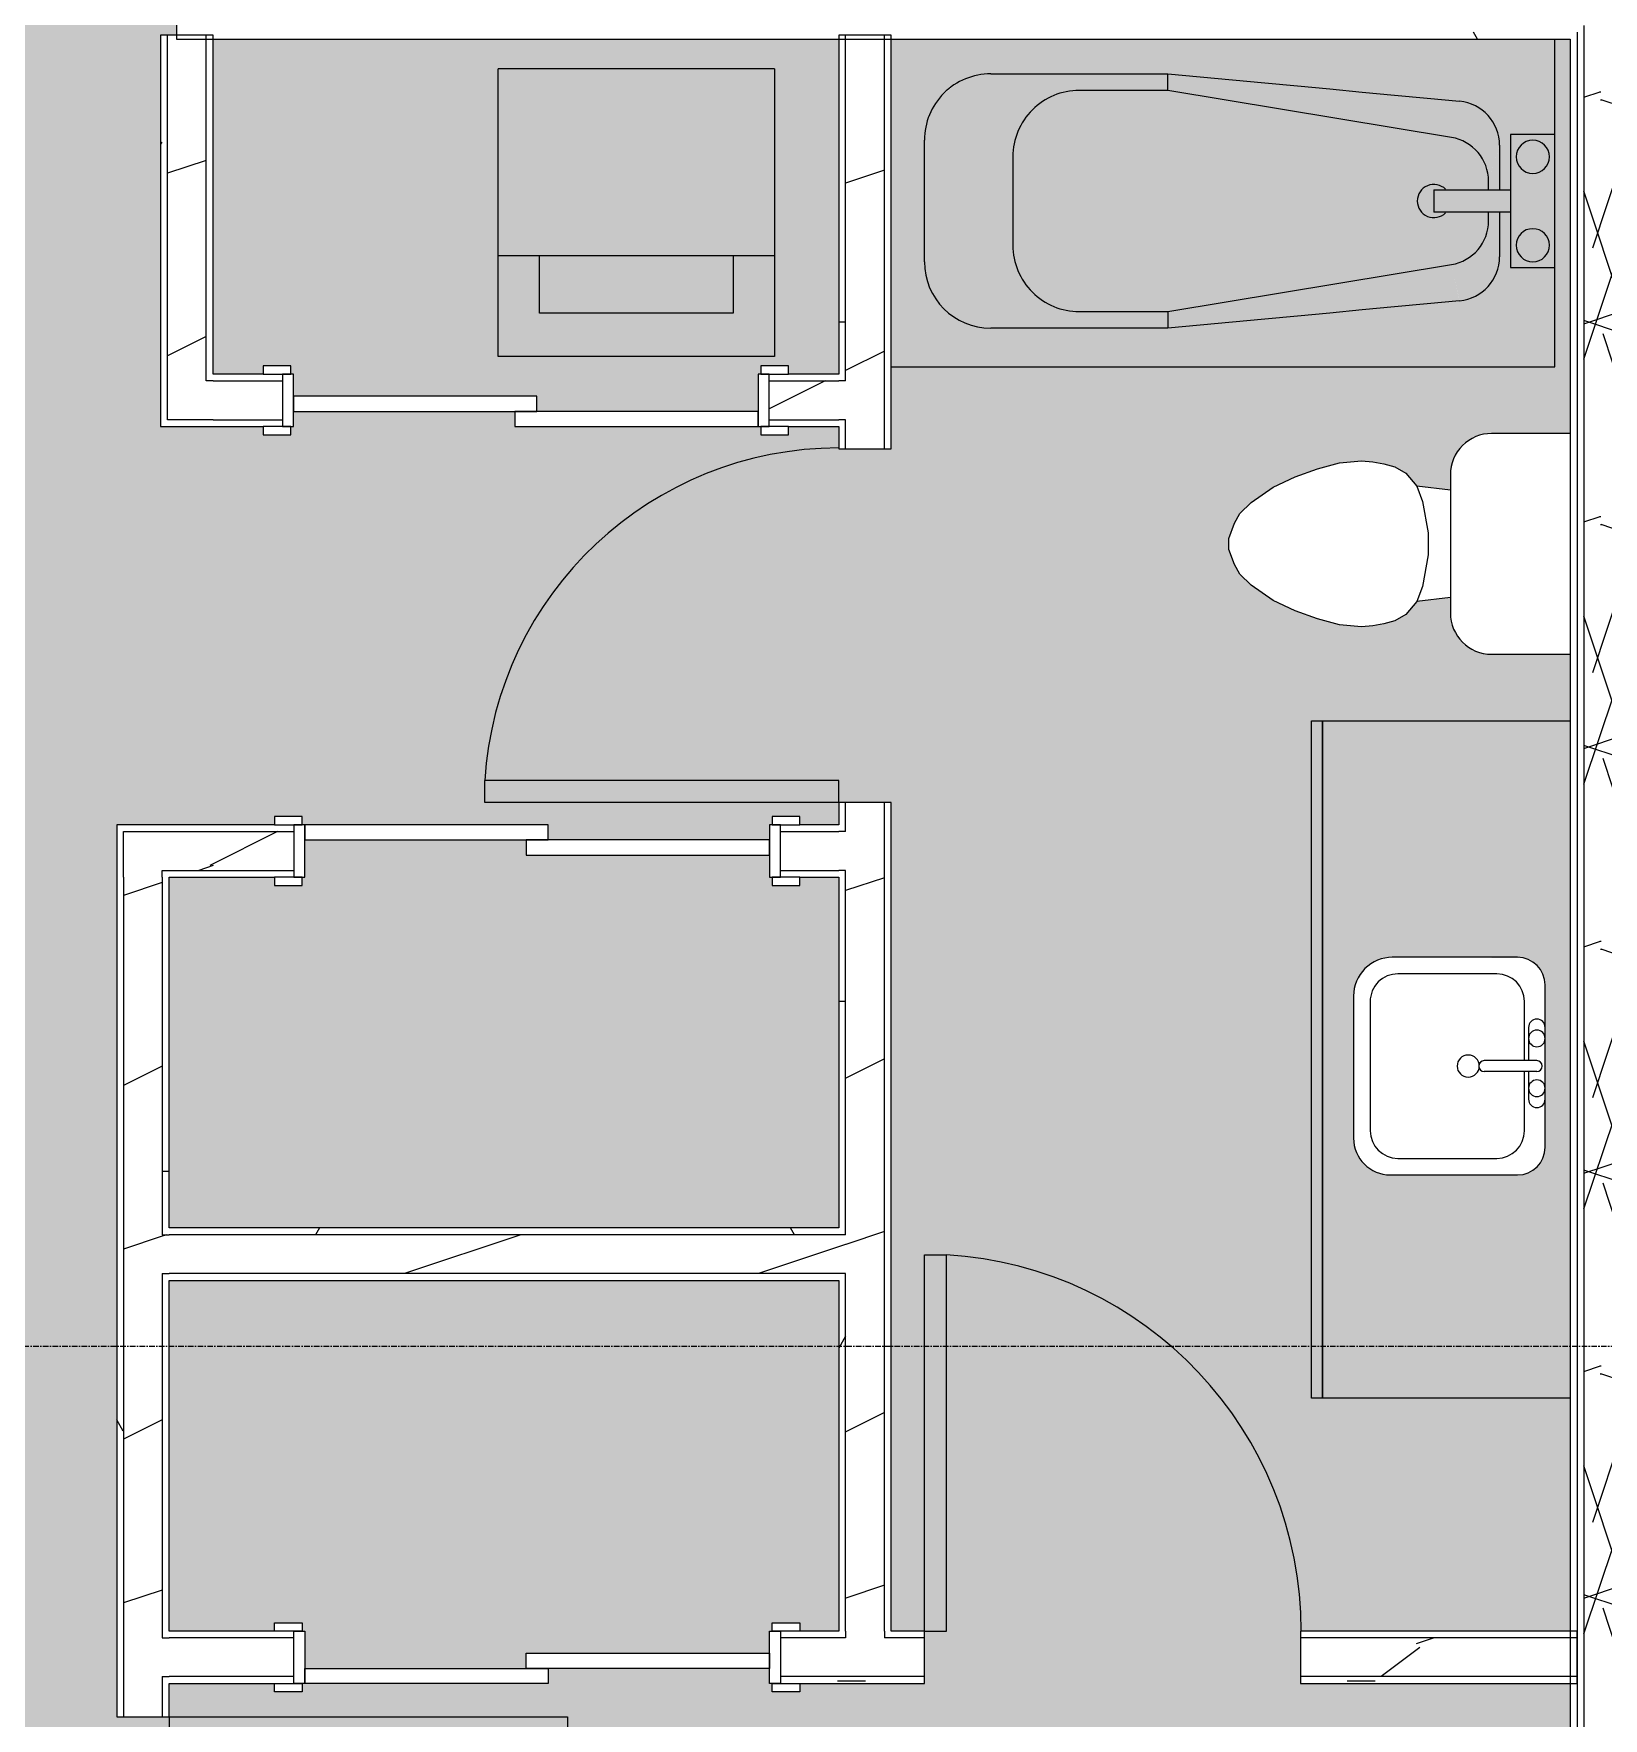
# Model space of a CAD drawing. Header units: inches. Extents: x -4414 to -113, y 9396 to 12816.
# Drawn here: x -2991 to -2849.1, y 10165 to 10317.3 of the extents above; entities that cross this region are included whole.
import ezdxf

# ---------------------------------------------------------------- set-up
doc = ezdxf.new("R2010")
doc.units = ezdxf.units.IN
doc.header["$MEASUREMENT"] = 0
doc.linetypes.add('Grid Line 1_2_', pattern=[0.875, 0.5, -0.125, 0.125, -0.125])
for name, color, linetype, lineweight in [('0-1', 7, 'Continuous', 5), ('0-2', 7, 'Continuous', 9), ('A-AREA-PATT-4', 41, 'Continuous', 9), ('A-DOOR-1', 7, 'Continuous', 9), ('A-DOOR-2', 90, 'Continuous', 13), ('A-DOOR-FRAM-1', 90, 'Continuous', 13), ('A-WALL', 113, 'Continuous', 9), ('A-WALL-3', 250, 'Continuous', 25), ('A-WALL-4', 7, 'Continuous', 9), ('A-WALL-PATT-1', 8, 'Continuous', 9), ('A-WALL-PATT-2', 7, 'Continuous', 9), ('A-WALL-PATT-3', 111, 'Continuous', 9), ('I-WALL-1', 2, 'Continuous', 25), ('P-SANR-FIXT-1', 7, 'Continuous', 9), ('P-SANR-FIXT-2', 8, 'Continuous', 9), ('P-SANR-FIXT-3', 9, 'Continuous', 9), ('Q-CASE-1', 9, 'Continuous', 9), ('Q-CASE-2', 250, 'Continuous', 25), ('Q-CASE-3', 7, 'Continuous', 9), ('S-GRID-1', 1, 'Grid Line 1_2_', 9)]:
    doc.layers.add(name, color=color, linetype=linetype, lineweight=lineweight)
pattern_1 = [(0, (0, 0), (61.44, 15.36), [2.534, -43.546, 2.534, -43.546, -245.76]), (0, (0, 0), (61.44, 15.36), [-92.16, 2.534, -89.626, 2.534, -43.546, -107.52]), (0, (0, 0), (61.44, 15.36), [-230.4, 2.534, -28.186, 2.534, -74.266]), (120, (23.04, 7.68), (-44.02215, 45.5286), [2.534, -43.546, 2.534, -43.546, -245.76]), (120, (23.04, 7.68), (-44.02215, 45.5286), [-92.16, 2.534, -89.626, 2.534, -43.546, -107.52]), (120, (23.04, 7.68), (-44.02215, 45.5286), [-230.4, 2.534, -28.186, 2.534, -74.266]), (240, (30.72, 38.4), (-17.41785, -60.8886), [2.534, -43.546, 2.534, -43.546, -245.76]), (240, (30.72, 38.4), (-17.41785, -60.8886), [-92.16, 2.534, -89.626, 2.534, -43.546, -107.52]), (240, (30.72, 38.4), (-17.41785, -60.8886), [-230.4, 2.534, -28.186, 2.534, -74.266])]
pattern_2 = [(216.87, (12.795, 31.987), (95.9612857, 63.9749714), [15.994, -143.942]), (206.565, (31.987, 22.391), (-31.986981, -31.986924), [35.763, -35.763]), (198.435, (31.987, 6.397), (-63.974746, -31.987128), [20.231, -80.922])]

# ---------------------------------------------------------------- blocks, each defined once
blk = doc.blocks.new('Single-Flush - 32_ x 84_-1372863-FLOOR PLAN - 2ND FLOOR')
at = {"layer": 'A-DOOR-1'}
blk.add_arc((16, -2.37), 32.07, 180, 266.4241, dxfattribs=at)
at = {"layer": 'A-DOOR-2'}
for p, q in [((14, -2.37), (14, -34.38)), ((16, -2.37), (14, -2.37)), ((16, -2.37), (16, -34.38)), ((16, -34.38), (14, -34.38))]:
    blk.add_line(p, q, dxfattribs=at)
blk = doc.blocks.new('Stacked Washer and Dryer - 26_x25_ - Private-1352637-FLOOR PLAN - 2ND FLOOR')
at = {"layer": 'P-SANR-FIXT-3'}
blk.add_hatch(color=256, dxfattribs=at).paths.add_polyline_path([(26, 12.5), (0, 12.5), (0, -12.5), (26, -12.5), (26, 9.09)], flags=0)
at = {"layer": 'P-SANR-FIXT-1'}
for p, q in [((0, 12.5), (26, 12.5)), ((0, 12.5), (0, -12.5)), ((16.91, 12.5), (16.91, -12.5)), ((26, 12.5), (26, -12.5)), ((16.91, 8.75), (22.09, 8.75)), ((22.09, 8.75), (22.09, -8.75)), ((22.09, -8.75), (16.91, -8.75)), ((26, -12.5), (0, -12.5))]:
    blk.add_line(p, q, dxfattribs=at)
blk = doc.blocks.new('Single-Flush - 36_ x 84_-1372824-FLOOR PLAN - 2ND FLOOR')
at = {"layer": 'A-DOOR-1'}
blk.add_arc((18, -2.37), 36.07, 180, 266.8211, dxfattribs=at)
at = {"layer": 'A-DOOR-2'}
for p, q in [((16, -2.37), (16, -38.39)), ((18, -2.37), (16, -2.37)), ((18, -2.37), (18, -38.39)), ((18, -38.39), (16, -38.39))]:
    blk.add_line(p, q, dxfattribs=at)
blk = doc.blocks.new('Single-Flush - 34_ x 84_-1372834-FLOOR PLAN - 2ND FLOOR')
at = {"layer": 'A-DOOR-1'}
blk.add_arc((17, -2.37), 34.07, 180, 266.6343, dxfattribs=at)
at = {"layer": 'A-DOOR-2'}
for p, q in [((15, -2.37), (15, -36.38)), ((17, -2.37), (15, -2.37)), ((17, -2.37), (17, -36.38)), ((17, -36.38), (15, -36.38))]:
    blk.add_line(p, q, dxfattribs=at)
blk = doc.blocks.new('FOLDING_SLIDING CLOSET - 42_ x 80_-1372875-FLOOR PLAN - 2ND FLOOR')
at = {"layer": 'A-DOOR-1'}
for p, q in [((-23.75, 3.25), (-21.25, 3.25)), ((-23.75, 2.5), (-23.75, 3.25)), ((-21.25, 3.25), (-21.25, 2.5)), ((21.25, 3.25), (23.75, 3.25)), ((21.25, 2.5), (21.25, 3.25)), ((23.75, 3.25), (23.75, 2.5)), ((-21.25, 2.5), (-23.75, 2.5)), ((23.75, 2.5), (21.25, 2.5)), ((-23.75, -2.25), (-21.25, -2.25)), ((-23.75, -3), (-23.75, -2.25)), ((-21.25, -3), (-23.75, -3)), ((-21.25, -2.25), (-21.25, -3)), ((21.25, -2.25), (23.75, -2.25)), ((21.25, -3), (21.25, -2.25)), ((23.75, -3), (21.25, -3)), ((23.75, -2.25), (23.75, -3))]:
    blk.add_line(p, q, dxfattribs=at)
at = {"layer": 'A-DOOR-2'}
for p, q in [((-1, 0.5), (21, 0.5)), ((-1, -0.88), (-1, 0.5)), ((21, 0.5), (21, -0.88)), ((-21, -0.88), (1, -0.88)), ((-21, -2.25), (-21, -0.88)), ((21, -0.88), (-1, -0.88)), ((1, -0.88), (1, -2.25)), ((1, -2.25), (-21, -2.25))]:
    blk.add_line(p, q, dxfattribs=at)
at = {"layer": 'A-DOOR-FRAM-1'}
for p, q in [((-22, 2.5), (-21, 2.5)), ((-22, -2.25), (-22, 2.5)), ((-21, 2.5), (-21, -2.25)), ((21, 2.5), (22, 2.5)), ((21, -2.25), (21, 2.5)), ((22, 2.5), (22, -2.25)), ((-21, -2.25), (-22, -2.25)), ((22, -2.25), (21, -2.25))]:
    blk.add_line(p, q, dxfattribs=at)
blk = doc.blocks.new('M_Sink Vanity-Square - 500 x 440mm-1352614-FLOOR PLAN - 2ND FLOOR')
at = {"layer": 'P-SANR-FIXT-1'}
for p, q in [((7.96, 7.09), (-6.72, 7.09)), ((7.96, 7.09), (-6.72, 7.09)), ((3.62, 7.09), (-2.88, 7.09)), ((0.12, 6.33), (0.12, 1.59)), ((1.12, 6.33), (1.12, 1.59)), ((-9.22, 4.59), (-9.22, -6.73)), ((-9.22, 4.59), (-9.22, -6.73)), ((0.12, 5.22), (-5.22, 5.22)), ((-2.88, 5.59), (0.12, 5.59)), ((1.12, 5.59), (3.62, 5.59)), ((6.46, 5.22), (1.12, 5.22)), ((10.46, -6.91), (10.46, 4.59)), ((10.46, -6.91), (10.46, 4.59)), ((-7.72, 2.72), (-7.72, -6.23)), ((8.96, -6.23), (8.96, 2.72)), ((-5.22, -8.73), (6.46, -8.73)), ((-5.72, -10.23), (7.14, -10.23)), ((-5.72, -10.23), (7.14, -10.23))]:
    blk.add_line(p, q, dxfattribs=at)
for centre, radius, start, end in [((-6.72, 4.59), 2.5, 90, 180), ((-6.72, 4.59), 2.5, 90, 180), ((-2.88, 6.34), 0.75, 90, 270), ((-1.88, 6.34), 0.75, 360, 180), ((-1.88, 6.34), 0.75, 180, 0), ((0.62, 6.33), 0.5, 360, 180), ((2.62, 6.34), 0.75, 360, 180), ((2.62, 6.34), 0.75, 180, 360), ((3.62, 6.34), 0.75, 270, 90), ((7.96, 4.59), 2.5, 0, 90), ((7.96, 4.59), 2.5, 360, 90), ((-5.22, 2.72), 2.5, 90, 180), ((6.46, 2.72), 2.5, 0, 90), ((0.62, 1.59), 0.5, 180, 0), ((0.62, 0.13), 1, 360, 180), ((0.62, 0.13), 1, 180, 0), ((-5.72, -6.73), 3.5, 180, 270), ((-5.72, -6.73), 3.5, 180, 270), ((-5.22, -6.23), 2.5, 180, 270), ((6.46, -6.23), 2.5, 270, 0), ((7.14, -6.91), 3.32, 270, 360), ((7.14, -6.91), 3.32, 270, 0)]:
    blk.add_arc(centre, radius, start, end, dxfattribs=at)
blk = doc.blocks.new('Toilet-Domestic-3D - Toilet-Domestic-3D-V47-FLOOR PLAN - 2ND FLOOR')
at = {"layer": 'P-SANR-FIXT-1'}
for p, q in [((-3.74, 10), (-2.74, 11)), ((-2.74, 11), (-1.87, 11.5)), ((-1.87, 11.5), (-0.5, 12)), ((-0.5, 12), (0.5, 12)), ((0.5, 12), (1.87, 11.5)), ((1.87, 11.5), (2.74, 11)), ((2.74, 11), (3.74, 10)), ((-5.13, 8), (-3.74, 10)), ((3.74, 10), (5.13, 8)), ((-6.06, 6), (-5.13, 8)), ((5.13, 8), (6.06, 6)), ((-6.79, 4), (-6.06, 6)), ((6.06, 6), (6.79, 4)), ((-7.33, 1.99), (-6.79, 4)), ((6.79, 4), (7.33, 1.99)), ((-7.5, 0), (-7.33, 1.99)), ((7.33, 1.99), (7.5, 0)), ((-7.41, -1), (-7.5, 0)), ((-7.24, -2), (-7.41, -1)), ((7.41, -1), (7.24, -2)), ((7.5, 0), (7.41, -1)), ((-6.97, -3), (-7.24, -2)), ((-6.4, -4), (-6.97, -3)), ((6.97, -3), (6.4, -4)), ((7.24, -2), (6.97, -3)), ((-5.21, -5), (-6.4, -4)), ((6.4, -4), (5.21, -5)), ((-3.84, -5.5), (-5.21, -5)), ((-4.86, -8.02), (-5.21, -5)), ((-1, -6), (-3.84, -5.5)), ((1, -6), (-1, -6)), ((3.84, -5.5), (1, -6)), ((5.21, -5), (3.84, -5.5)), ((4.86, -8.02), (5.21, -5)), ((6.25, -8.02), (-6.25, -8.02)), ((-9.98, -11.75), (-9.98, -18.85)), ((9.98, -18.85), (9.98, -11.75))]:
    blk.add_line(p, q, dxfattribs=at)
for centre, start, end in [((-6.25, -11.75), 90, 180), ((6.25, -11.75), 0, 90)]:
    blk.add_arc(centre, 3.73, start, end, dxfattribs=at)
blk = doc.blocks.new('OD_CW_Base Cabinet - OD_CW_Base Cabinet-V48-FLOOR PLAN - 2ND FLOOR')
at = {"layer": 'Q-CASE-1'}
blk.add_hatch(color=256, dxfattribs=at).paths.add_polyline_path([(61.99, -1), (61.99, 0), (0.74, 0), (0.74, -1), (46.56, -1)], flags=0)
h = blk.add_hatch(color=256, dxfattribs=at)
h.paths.add_polyline_path([(61.99, -1), (0.74, -1), (0.74, -23.37), (61.99, -23.37), (61.99, -23.11)], flags=0)
h.paths.add_polyline_path([(40.61, -7.3), (40.53, -19.27), (40.28, -19.88), (39.88, -20.39), (39.36, -20.79), (38.76, -21.04), (38.11, -21.13), (22.78, -21.04), (22.18, -20.79), (21.66, -20.39), (21.26, -19.88), (21.01, -19.27), (20.93, -18.63), (20.93, -7.12), (21.04, -6.26), (21.37, -5.46), (21.9, -4.77), (22.59, -4.25), (23.43, -3.91), (24.25, -3.8), (37.11, -3.8), (38.11, -3.96), (38.86, -4.27), (39.59, -4.83), (40.14, -5.55), (40.49, -6.4)], flags=0)
at = {"layer": 'Q-CASE-2'}
for p, q in [((0.74, -23.37), (0.74, 0)), ((0.74, 0), (61.99, 0)), ((61.99, 0), (61.99, -23.37))]:
    blk.add_line(p, q, dxfattribs=at)
at = {"layer": 'Q-CASE-3'}
for p, q in [((0.74, -1), (0.74, 0)), ((0.74, 0), (61.99, 0)), ((61.99, -1), (0.74, -1)), ((0.74, -23.37), (0.74, -1)), ((0.74, -1), (61.99, -1)), ((61.99, 0), (61.99, -1)), ((61.99, -1), (61.99, -23.37))]:
    blk.add_line(p, q, dxfattribs=at)
blk = doc.blocks.new('Bath Tub - Maestro - 60_x30_-V104-FLOOR PLAN - 2ND FLOOR')
at = {"layer": 'P-SANR-FIXT-2'}
for points in [[(60, 0), (0, 0), (0, -9), (4, -9), (4, -14), (5, -14), (5.05, -9.3), (5.21, -8.67), (5.48, -8.06), (5.83, -7.51), (6.27, -7.03), (6.93, -6.54), (7.36, -6.31), (7.98, -6.09), (9.35, -5.91), (35, -3.5), (51, -3.5), (52.04, -3.59), (53.05, -3.86), (54, -4.3), (54.86, -4.9), (55.6, -5.64), (56.2, -6.5), (56.64, -7.45), (56.91, -8.46), (57, -9.5), (57, -20.5), (56.8, -22.05), (56.2, -23.5), (55.24, -24.74), (54, -25.7), (52.55, -26.3), (50.65, -26.5), (34.42, -26.45), (7.98, -23.91), (6.93, -23.46), (6.79, -23.38), (6.27, -22.97), (5.83, -22.49), (5.43, -21.83), (5.21, -21.33), (5.05, -20.7), (5, -19), (5, -16), (4, -16), (4, -21), (0, -21), (0, -29.63), (60, -29.63), (60, -0.3)], [(35, -3.5), (8.63, -5.97), (9.35, -9.26), (35, -5), (35, -3.77)], [(51, -3.5), (35, -3.5), (35, -5), (43, -5), (50.65, -3.57)], [(51, -3.5), (43, -5), (44.55, -5.2), (46.03, -5.83), (47.28, -6.81), (48.2, -8), (48.8, -9.5), (49, -11), (57, -9.5), (56.91, -8.46), (56.64, -7.45), (56.2, -6.5), (55.29, -5.34), (54.86, -4.9), (54, -4.3), (53.05, -3.86), (52.04, -3.59)], [(8.63, -5.97), (7.98, -6.09), (6.93, -6.54), (6.74, -6.66), (6.27, -7.03), (5.72, -7.68), (5.48, -8.06), (5.21, -8.67), (5.05, -9.3), (5.05, -10.13), (6, -13.2), (6.24, -11.83), (6.98, -10.59), (8.03, -9.72), (9.35, -9.26), (8.65, -6.09)], [(35, -5), (9.13, -9.33), (7.98, -9.76), (6.93, -10.64), (6.24, -11.83), (6, -13.2), (6, -14), (10.94, -14), (10.94, -16), (6, -16), (6, -16.8), (6.24, -18.17), (6.98, -19.41), (8.03, -20.28), (9.35, -20.74), (35, -25), (43, -25), (44.55, -24.8), (46, -24.2), (47.24, -23.24), (48.27, -21.83), (48.8, -20.5), (49, -19), (49, -11), (48.8, -9.45), (48.12, -7.9), (47.24, -6.76), (46, -5.8), (44.55, -5.2), (43, -5), (36.08, -5)], [(57, -9.5), (49, -11), (49, -19), (57, -20.5), (57, -10.25)], [(6.93, -14), (4, -14), (4, -16), (10.94, -16), (10.94, -14), (9.35, -14)], [(6, -16.8), (5, -20.04), (5.05, -20.7), (5.24, -21.4), (5.72, -22.32), (5.87, -22.53), (6.33, -23.02), (6.93, -23.46), (7.36, -23.69), (8, -23.92), (8.63, -24.03), (9.35, -20.74), (8.03, -20.28), (6.93, -19.36), (6.24, -18.17), (6.12, -17.49)], [(49, -19), (48.8, -20.55), (48.16, -22.05), (47.24, -23.24), (46, -24.2), (44.55, -24.8), (43, -25), (51, -26.5), (52.55, -26.3), (54, -25.7), (55.42, -24.51), (56.24, -23.4), (56.82, -21.83), (57, -20.5), (50.46, -19.27)], [(9.35, -20.74), (8.63, -24.03), (35, -26.5), (35, -25), (14.27, -21.56)], [(35, -25), (35, -26.5), (50.65, -26.43), (43, -25), (36.08, -25)]]:
    blk.add_hatch(color=256, dxfattribs=at).paths.add_polyline_path(points, flags=0)
h = blk.add_hatch(color=256, dxfattribs=at)
h.paths.add_polyline_path([(0.5, -9), (0, -9), (0, -21), (4, -21), (4, -9), (0.55, -9)], flags=0)
h.paths.add_polyline_path([(2, -9.5), (2.39, -9.55), (2.75, -9.7), (3.06, -9.94), (3.3, -10.25), (3.45, -10.61), (3.49, -11.07), (3.33, -11.67), (3.3, -11.75), (3.06, -12.06), (2.75, -12.3), (2.39, -12.45), (2, -12.5), (1.61, -12.45), (1.25, -12.3), (0.94, -12.06), (0.7, -11.75), (0.51, -11.07), (0.5, -11), (0.55, -10.61), (0.7, -10.25), (0.94, -9.94), (1.25, -9.7), (1.61, -9.55)], flags=0)
h.paths.add_polyline_path([(2, -17.5), (2.39, -17.55), (3.02, -17.91), (3.06, -17.94), (3.3, -18.25), (3.45, -18.61), (3.5, -19), (3.43, -19.44), (3.3, -19.75), (2.83, -20.24), (2.75, -20.3), (2.38, -20.45), (2, -20.5), (1.61, -20.45), (1.25, -20.3), (0.94, -20.06), (0.7, -19.75), (0.55, -19.39), (0.5, -19), (0.55, -18.61), (0.76, -18.17), (0.94, -17.94), (1.25, -17.7), (1.61, -17.55)], flags=0)
h = blk.add_hatch(color=256, dxfattribs=at)
h.paths.add_polyline_path([(2, -9.5), (1.61, -9.55), (1.25, -9.7), (0.94, -9.94), (0.7, -10.25), (0.55, -10.61), (0.51, -11.07), (0.55, -11.39), (0.7, -11.75), (0.94, -12.06), (1.25, -12.3), (1.61, -12.45), (2, -12.5), (2.39, -12.45), (2.75, -12.3), (3.06, -12.06), (3.33, -11.67), (3.49, -11.07), (3.5, -11), (3.45, -10.61), (3.3, -10.25), (3.06, -9.94), (2.75, -9.7), (2.39, -9.55)], flags=0)
h.paths.add_polyline_path([(2, -17.5), (1.61, -17.55), (1.25, -17.7), (0.76, -18.17), (0.7, -18.25), (0.55, -18.61), (0.5, -19), (0.55, -19.39), (0.7, -19.75), (0.94, -20.06), (1.25, -20.3), (1.61, -20.45), (2, -20.5), (2.39, -20.45), (2.83, -20.24), (3.06, -20.06), (3.43, -19.44), (3.45, -19.39), (3.5, -19), (3.45, -18.61), (3.3, -18.25), (3.02, -17.91), (2.75, -17.7), (2.39, -17.55)], flags=0)
h = blk.add_hatch(color=256, dxfattribs=at)
h.paths.add_polyline_path([(5, -9.96), (5.05, -14), (6, -14), (6, -13.2), (5.05, -10.13)], flags=0)
h.paths.add_polyline_path([(5.3, -16), (5, -16), (5.05, -19.87), (6, -16.8), (6, -16), (5.48, -16)], flags=0)
at = {"layer": 'P-SANR-FIXT-1'}
for p, q in [((60, 0), (0, 0)), ((0, 0), (0, -9)), ((35, -3.5), (51, -3.5)), ((35, -5), (35, -3.5)), ((35, -5), (9.35, -9.26)), ((43, -5), (35, -5)), ((4, -9), (0, -9)), ((0, -9), (0, -21)), ((4, -14), (4, -9)), ((5, -14), (5, -9.96)), ((57, -9.5), (57, -20.5)), ((49, -19), (49, -11)), ((6, -13.2), (6, -14)), ((4, -16), (4, -14)), ((4, -14), (10.94, -14)), ((10.94, -16), (10.94, -14)), ((4, -21), (4, -16)), ((10.94, -16), (4, -16)), ((5, -20.04), (5, -16)), ((6, -16), (6, -16.8)), ((0, -21), (0, -29.63)), ((0, -21), (4, -21)), ((9.35, -20.74), (35, -25)), ((35, -25), (35, -26.5)), ((35, -25), (43, -25)), ((51, -26.5), (35, -26.5))]:
    blk.add_line(p, q, dxfattribs=at)
at = {"layer": 'P-SANR-FIXT-1', "flags": 128}
for points in [[(8.63, -5.97), (11.56, -5.7), (14.49, -5.42), (17.42, -5.15), (20.35, -4.87), (23.28, -4.6), (26.21, -4.32), (29.14, -4.05), (32.07, -3.77), (35, -3.5)], [(35, -26.5), (32.07, -26.23), (29.14, -25.95), (26.21, -25.68), (23.28, -25.4), (20.35, -25.13), (17.42, -24.85), (14.49, -24.58), (11.56, -24.3), (8.63, -24.03)]]:
    blk.add_lwpolyline(points, dxfattribs=at)
at = {"layer": 'P-SANR-FIXT-1'}
for centre, radius, start, end in [((51, -9.5), 6, 0, 90), ((9, -9.96), 4, 95.3558, 180), ((43, -11), 6, 360, 90), ((2, -11), 1.5, 0, 180), ((10, -13.2), 4, 99.4223, 180), ((2, -11), 1.5, 180, 360), ((10.94, -15), 1.5, 0, 135), ((10.94, -15), 1.5, 225, 360), ((2, -19), 1.5, 0, 180), ((10, -16.8), 4, 180, 260.5777), ((2, -19), 1.5, 180, 360), ((43, -19), 6, 270, 0), ((9, -20.04), 4, 180, 264.6442), ((51, -20.5), 6, 270, 0)]:
    blk.add_arc(centre, radius, start, end, dxfattribs=at)
blk = doc.blocks.new('FOLDING_SLIDING CLOSET - 42_ x 80_-1372874-FLOOR PLAN - 2ND FLOOR')
at = {"layer": 'A-DOOR-1'}
for p, q in [((-21.25, 3), (-23.75, 3)), ((-23.75, 3), (-23.75, 2.25)), ((-23.75, 2.25), (-21.25, 2.25)), ((-21.25, 2.25), (-21.25, 3)), ((23.75, 3), (21.25, 3)), ((21.25, 3), (21.25, 2.25)), ((21.25, 2.25), (23.75, 2.25)), ((23.75, 2.25), (23.75, 3)), ((-21.25, -2.5), (-23.75, -2.5)), ((-23.75, -2.5), (-23.75, -3.25)), ((-21.25, -3.25), (-21.25, -2.5)), ((23.75, -2.5), (21.25, -2.5)), ((21.25, -2.5), (21.25, -3.25)), ((23.75, -3.25), (23.75, -2.5)), ((-23.75, -3.25), (-21.25, -3.25)), ((21.25, -3.25), (23.75, -3.25))]:
    blk.add_line(p, q, dxfattribs=at)
at = {"layer": 'A-DOOR-2'}
for p, q in [((1, 2.25), (-21, 2.25)), ((-21, 2.25), (-21, 0.88)), ((1, 0.88), (1, 2.25)), ((-21, 0.88), (1, 0.88)), ((21, 0.88), (-1, 0.88)), ((-1, 0.88), (-1, -0.5)), ((21, -0.5), (21, 0.88)), ((-1, -0.5), (21, -0.5))]:
    blk.add_line(p, q, dxfattribs=at)
at = {"layer": 'A-DOOR-FRAM-1'}
for p, q in [((-21, 2.25), (-22, 2.25)), ((-22, 2.25), (-22, -2.5)), ((-21, -2.5), (-21, 2.25)), ((21, 2.25), (21, -2.5)), ((22, 2.25), (21, 2.25)), ((22, -2.5), (22, 2.25)), ((-22, -2.5), (-21, -2.5)), ((21, -2.5), (22, -2.5))]:
    blk.add_line(p, q, dxfattribs=at)
blk = doc.blocks.new('1750 Ox - Unit Layouts_rvt-1-FLOOR PLAN - 2ND FLOOR')
at = {"layer": 'A-WALL-PATT-1'}
h = blk.add_hatch(dxfattribs=at)
h.set_pattern_fill('FP_1', color=256, style=0, pattern_type=2)
h.set_pattern_definition(pattern_2)
h.paths.add_polyline_path([(-2978.93, 10282.39), (-2975.43, 10282.39), (-2975.43, 10317.16), (-2978.93, 10317.16), (-2978.93, 10309)], flags=0)
h = blk.add_hatch(dxfattribs=at)
h.set_pattern_fill('FP_1', color=256, style=0, pattern_type=2)
h.set_pattern_definition(pattern_2)
h.paths.add_polyline_path([(-2914.12, 10172.24), (-2914.12, 10247.76), (-2917.62, 10247.76), (-2917.61, 10172.24)], flags=0)
h.paths.add_polyline_path([(-2914.12, 10279.76), (-2914.12, 10317.16), (-2917.62, 10317.16), (-2917.62, 10279.76)], flags=0)
h = blk.add_hatch(dxfattribs=at)
h.set_pattern_fill('FP_1', color=256, style=0, pattern_type=2)
h.set_pattern_definition(pattern_2)
h.paths.add_polyline_path([(-2917.62, 10282.39), (-2917.62, 10285.89), (-2924.53, 10285.89), (-2924.53, 10282.39), (-2918.25, 10282.39)], flags=0)
h.paths.add_polyline_path([(-2968.53, 10282.39), (-2968.53, 10285.89), (-2975.43, 10285.89), (-2975.43, 10282.39), (-2974.8, 10282.39)], flags=0)
h = blk.add_hatch(dxfattribs=at)
h.set_pattern_fill('FP_1', color=256, style=0, pattern_type=2)
h.set_pattern_definition(pattern_2)
h.paths.add_polyline_path([(-2917.62, 10241.64), (-2917.62, 10245.14), (-2923.5, 10245.14), (-2923.5, 10241.64), (-2918.25, 10241.64)], flags=0)
h.paths.add_polyline_path([(-2982.9, 10241.64), (-2967.5, 10241.64), (-2967.5, 10245.14), (-2982.9, 10245.14)], flags=0)
h = blk.add_hatch(dxfattribs=at)
h.set_pattern_fill('FP_1', color=256, style=0, pattern_type=2)
h.set_pattern_definition(pattern_2)
h.paths.add_polyline_path([(-2982.9, 9982.63), (-2982.56, 9982.63), (-2982.46, 9983.25), (-2979.4, 9983.25), (-2979.4, 10129.11), (-2982.9, 10129.11), (-2982.9, 9986.07)], flags=0)
h.paths.add_polyline_path([(-2979.4, 10165.11), (-2979.4, 10241.64), (-2982.9, 10241.64), (-2982.9, 10165.11)], flags=0)
h = blk.add_hatch(dxfattribs=at)
h.set_pattern_fill('FP_1', color=256, style=0, pattern_type=2)
h.set_pattern_definition(pattern_2)
h.paths.add_polyline_path([(-2917.62, 10205.19), (-2917.62, 10208.69), (-2979.4, 10208.69), (-2979.4, 10205.19), (-2918.25, 10205.19)], flags=0)
h = blk.add_hatch(dxfattribs=at)
h.set_pattern_fill('FP_1', color=256, style=0, pattern_type=2)
h.set_pattern_definition(pattern_2)
h.paths.add_polyline_path([(-2876.5, 10168.74), (-2852.12, 10168.74), (-2852.12, 10172.24), (-2876.5, 10172.24)], flags=0)
h.paths.add_polyline_path([(-2923.5, 10168.74), (-2910.5, 10168.74), (-2910.5, 10172.24), (-2923.5, 10172.24)], flags=0)
h.paths.add_polyline_path([(-2979.4, 10168.74), (-2967.5, 10168.74), (-2967.5, 10172.24), (-2979.4, 10172.2)], flags=0)
at = {"layer": 'A-WALL-PATT-2'}
h = blk.add_hatch(dxfattribs=at)
h.set_pattern_fill('FP_2', color=256, style=0, pattern_type=2)
h.set_pattern_definition(pattern_1)
h.paths.add_polyline_path([(-2979.55, 10281.76), (-2978.93, 10281.76), (-2978.93, 10317.16), (-2979.55, 10317.16), (-2979.55, 10285.89)], flags=0)
h = blk.add_hatch(dxfattribs=at)
h.set_pattern_fill('FP_2', color=256, style=0, pattern_type=2)
h.set_pattern_definition(pattern_1)
h.paths.add_polyline_path([(-2917.62, 10172.86), (-2917.62, 10205.19), (-2918.25, 10205.19), (-2918.25, 10172.86)], flags=0)
h.paths.add_polyline_path([(-2918.25, 10208.69), (-2917.62, 10208.69), (-2917.62, 10241.64), (-2918.25, 10241.64), (-2918.25, 10209.31)], flags=0)
h.paths.add_polyline_path([(-2917.62, 10245.14), (-2917.62, 10247.76), (-2918.25, 10247.76), (-2918.25, 10245.14)], flags=0)
h.paths.add_polyline_path([(-2917.62, 10279.76), (-2917.62, 10282.39), (-2918.25, 10282.39), (-2918.25, 10279.76)], flags=0)
h.paths.add_polyline_path([(-2917.62, 10285.89), (-2917.63, 10316.79), (-2918.25, 10316.79), (-2918.25, 10285.89)], flags=0)
h = blk.add_hatch(dxfattribs=at)
h.set_pattern_fill('FP_2', color=256, style=0, pattern_type=2)
h.set_pattern_definition(pattern_1)
h.paths.add_polyline_path([(-2983.52, 9983.25), (-2982.9, 9983.25), (-2982.9, 10129.11), (-2983.52, 10129.11), (-2983.52, 9986.07)], flags=0)
h.paths.add_polyline_path([(-2983.52, 10165.11), (-2982.9, 10165.11), (-2982.9, 10245.14), (-2983.52, 10245.11), (-2983.52, 10205.19)], flags=0)
h = blk.add_hatch(dxfattribs=at)
h.set_pattern_fill('FP_2', color=256, style=0, pattern_type=2)
h.set_pattern_definition(pattern_1)
h.paths.add_polyline_path([(-2979.4, 9983.25), (-2978.77, 9983.25), (-2978.77, 10013.21), (-2979.4, 10013.21), (-2979.4, 9986.07)], flags=0)
h.paths.add_polyline_path([(-2978.77, 10016.71), (-2978.77, 10129.11), (-2979.4, 10129.11), (-2979.4, 10016.71), (-2979.04, 10016.71)], flags=0)
h.paths.add_polyline_path([(-2978.77, 10165.11), (-2978.77, 10168.74), (-2979.4, 10168.74), (-2979.4, 10165.11)], flags=0)
h.paths.add_polyline_path([(-2978.77, 10172.24), (-2978.77, 10205.19), (-2979.4, 10205.19), (-2979.4, 10172.24)], flags=0)
h.paths.add_polyline_path([(-2979.4, 10208.69), (-2978.77, 10208.69), (-2978.77, 10241.01), (-2979.4, 10241.01), (-2979.4, 10209.31)], flags=0)
h = blk.add_hatch(dxfattribs=at)
h.set_pattern_fill('FP_2', color=256, style=0, pattern_type=2)
h.set_pattern_definition(pattern_1)
h.paths.add_polyline_path([(-2962.44, 10208.69), (-2918.25, 10208.69), (-2918.25, 10209.31), (-2978.77, 10209.31), (-2978.77, 10208.69)], flags=0)
h = blk.add_hatch(dxfattribs=at)
h.set_pattern_fill('FP_2', color=256, style=0, pattern_type=2)
h.set_pattern_definition(pattern_1)
h.paths.add_polyline_path([(-2876.5, 10168.11), (-2852.12, 10168.13), (-2852.12, 10168.74), (-2876.5, 10168.74)], flags=0)
h.paths.add_polyline_path([(-2910.5, 10168.11), (-2910.5, 10168.74), (-2923.5, 10168.74), (-2923.5, 10168.11), (-2913.5, 10168.11)], flags=0)
h.paths.add_polyline_path([(-2969.25, 10168.11), (-2967.5, 10168.11), (-2967.5, 10168.74), (-2978.77, 10168.74), (-2978.77, 10168.11)], flags=0)
at = {"layer": 'A-WALL-3'}
for p, q in [((-2979.55, 10317.16), (-2979.55, 10281.76)), ((-2974.8, 10317.16), (-2979.55, 10317.16)), ((-2974.8, 10286.51), (-2974.8, 10317.16)), ((-2918.25, 10317.16), (-2918.25, 10286.51)), ((-2913.5, 10317.16), (-2918.25, 10317.16)), ((-2913.5, 10279.76), (-2913.5, 10317.16)), ((-2970.28, 10286.51), (-2974.8, 10286.51)), ((-2918.25, 10286.51), (-2922.78, 10286.51)), ((-2979.55, 10281.76), (-2978.93, 10281.76)), ((-2978.93, 10281.76), (-2974.8, 10281.76)), ((-2974.8, 10281.76), (-2970.28, 10281.76)), ((-2922.78, 10281.76), (-2918.25, 10281.76)), ((-2918.25, 10281.76), (-2918.25, 10279.76)), ((-2918.25, 10279.76), (-2913.5, 10279.76)), ((-2918.25, 10247.76), (-2918.25, 10245.76)), ((-2913.5, 10247.76), (-2918.25, 10247.76)), ((-2913.5, 10172.86), (-2913.5, 10247.76)), ((-2969.25, 10245.76), (-2983.52, 10245.76)), ((-2983.52, 10245.76), (-2983.52, 10245.14)), ((-2983.52, 10245.14), (-2983.52, 10241.01)), ((-2918.25, 10245.76), (-2921.75, 10245.76)), ((-2983.52, 10241.01), (-2983.52, 10165.11)), ((-2978.77, 10209.31), (-2978.77, 10241.01)), ((-2978.77, 10241.01), (-2969.25, 10241.01)), ((-2921.75, 10241.01), (-2918.25, 10241.01)), ((-2918.25, 10241.01), (-2918.25, 10209.31)), ((-2918.25, 10209.31), (-2978.77, 10209.31)), ((-2978.77, 10172.86), (-2978.77, 10204.56)), ((-2978.77, 10204.56), (-2918.25, 10204.56)), ((-2918.25, 10204.56), (-2918.25, 10172.86)), ((-2969.25, 10172.86), (-2978.77, 10172.86)), ((-2918.25, 10172.86), (-2921.75, 10172.86)), ((-2910.5, 10172.86), (-2913.5, 10172.86)), ((-2910.5, 10168.11), (-2910.5, 10172.86)), ((-2851.5, 10172.86), (-2876.5, 10172.86)), ((-2876.5, 10172.86), (-2876.5, 10168.11)), ((-2851.5, 10168.11), (-2851.5, 10172.86)), ((-2978.77, 10165.11), (-2978.77, 10168.11)), ((-2978.77, 10168.11), (-2969.25, 10168.11)), ((-2921.75, 10168.11), (-2910.5, 10168.11)), ((-2876.5, 10168.11), (-2851.5, 10168.11)), ((-2983.52, 10165.11), (-2978.77, 10165.11))]:
    blk.add_line(p, q, dxfattribs=at)
at = {"layer": 'A-WALL-4'}
for p, q in [((-2978.93, 10282.39), (-2978.93, 10317.16)), ((-2975.43, 10285.89), (-2975.43, 10317.16)), ((-2917.62, 10285.89), (-2917.62, 10317.16)), ((-2914.12, 10279.76), (-2914.12, 10317.16)), ((-2974.8, 10285.89), (-2975.43, 10285.89)), ((-2974.8, 10285.89), (-2968.53, 10285.89)), ((-2924.53, 10285.89), (-2918.25, 10285.89)), ((-2917.62, 10285.89), (-2918.25, 10285.89)), ((-2975.43, 10282.39), (-2978.93, 10282.39)), ((-2974.8, 10282.39), (-2975.43, 10282.39)), ((-2974.8, 10282.39), (-2968.53, 10282.39)), ((-2924.53, 10282.39), (-2918.25, 10282.39)), ((-2917.62, 10282.39), (-2918.25, 10282.39)), ((-2917.62, 10279.76), (-2917.62, 10282.39)), ((-2917.62, 10245.14), (-2917.62, 10247.76)), ((-2914.12, 10172.86), (-2914.12, 10247.76)), ((-2982.9, 10241.64), (-2982.9, 10245.14)), ((-2982.9, 10245.14), (-2967.5, 10245.14)), ((-2923.5, 10245.14), (-2918.25, 10245.14)), ((-2917.62, 10245.14), (-2918.25, 10245.14)), ((-2982.9, 10241.01), (-2982.9, 10241.64)), ((-2982.9, 10241.01), (-2982.9, 10165.11)), ((-2979.4, 10241.01), (-2979.4, 10241.64)), ((-2979.4, 10241.64), (-2967.5, 10241.64)), ((-2979.4, 10241.01), (-2979.4, 10208.69)), ((-2923.5, 10241.64), (-2918.25, 10241.64)), ((-2917.62, 10241.64), (-2918.25, 10241.64)), ((-2917.62, 10208.69), (-2917.62, 10241.64)), ((-2979.4, 10208.69), (-2978.77, 10208.69)), ((-2918.25, 10208.69), (-2978.77, 10208.69)), ((-2917.62, 10208.69), (-2918.25, 10208.69)), ((-2979.4, 10205.19), (-2979.4, 10172.24)), ((-2979.4, 10205.19), (-2978.77, 10205.19)), ((-2918.25, 10205.19), (-2978.77, 10205.19)), ((-2917.62, 10205.19), (-2918.25, 10205.19)), ((-2917.62, 10172.86), (-2917.62, 10205.19)), ((-2979.4, 10172.24), (-2978.77, 10172.24)), ((-2967.5, 10172.24), (-2978.77, 10172.24)), ((-2917.62, 10172.24), (-2923.5, 10172.24)), ((-2917.62, 10172.86), (-2917.62, 10172.24)), ((-2914.12, 10172.86), (-2914.12, 10172.24)), ((-2910.5, 10172.24), (-2914.12, 10172.24)), ((-2851.5, 10172.24), (-2876.5, 10172.24)), ((-2979.4, 10168.74), (-2979.4, 10165.11)), ((-2979.4, 10168.74), (-2978.77, 10168.74)), ((-2967.5, 10168.74), (-2978.77, 10168.74)), ((-2910.5, 10168.74), (-2923.5, 10168.74)), ((-2851.5, 10168.74), (-2876.5, 10168.74))]:
    blk.add_line(p, q, dxfattribs=at)
at = {"layer": '0-2'}
for name, p, rotation in [('Bath Tub - Maestro - 60_x30_-V104-FLOOR PLAN - 2ND FLOOR', (-2853.5, 10287.16), 180), ('Stacked Washer and Dryer - 26_x25_ - Private-1352637-FLOOR PLAN - 2ND FLOOR', (-2936.54, 10314.1), 270.0000000000045), ('FOLDING_SLIDING CLOSET - 42_ x 80_-1372874-FLOOR PLAN - 2ND FLOOR', (-2946.53, 10284.01), 180), ('Toilet-Domestic-3D - Toilet-Domestic-3D-V47-FLOOR PLAN - 2ND FLOOR', (-2870.97, 10271.16), 89.99999999999895), ('Single-Flush - 32_ x 84_-1372863-FLOOR PLAN - 2ND FLOOR', (-2915.87, 10263.76), 269.9999999999957), ('OD_CW_Base Cabinet - OD_CW_Base Cabinet-V48-FLOOR PLAN - 2ND FLOOR', (-2875.5, 10193.18), 90.00000000000281), ('M_Sink Vanity-Square - 500 x 440mm-1352614-FLOOR PLAN - 2ND FLOOR', (-2861.47, 10224.56), 269.9999999999998), ('Single-Flush - 34_ x 84_-1372834-FLOOR PLAN - 2ND FLOOR', (-2893.5, 10170.49), 180), ('Single-Flush - 36_ x 84_-1372824-FLOOR PLAN - 2ND FLOOR', (-2981.15, 10147.11), 89.99999999999925)]:
    blk.add_blockref(name, p, dxfattribs=dict(at, rotation=rotation))
for name, p in [('FOLDING_SLIDING CLOSET - 42_ x 80_-1372874-FLOOR PLAN - 2ND FLOOR', (-2945.5, 10243.51)), ('FOLDING_SLIDING CLOSET - 42_ x 80_-1372875-FLOOR PLAN - 2ND FLOOR', (-2945.5, 10170.36))]:
    blk.add_blockref(name, p, dxfattribs=at)

msp = doc.modelspace()

# ---------------------------------------------------------------- hatches: boundary and pattern name
at = {"layer": 'A-AREA-PATT-4'}
h = msp.add_hatch(color=256, dxfattribs=at)
h.paths.add_polyline_path([(-2945.144042, 9983.251896), (-2945.123737, 9983.251896), (-2945.123737, 10012.589396), (-2946.748737, 10012.589396), (-2946.748737, 10017.339396), (-2940.373737, 10017.339396), (-2940.373737, 9983.251896), (-2852.123737, 9983.251896), (-2852.123737, 10168.114396), (-2876.498737, 10168.114396), (-2876.498737, 10172.864396), (-2852.123737, 10172.864396), (-2852.123737, 10193.914396), (-2875.498737, 10193.914396), (-2875.498737, 10255.164396), (-2852.123737, 10255.164396), (-2852.123737, 10261.188175), (-2859.224958, 10261.188175), (-2860.189375, 10261.315142), (-2861.088069, 10261.687394), (-2861.859795, 10262.27956), (-2862.451961, 10263.051285), (-2862.824212, 10263.949979), (-2862.95118, 10265.542616), (-2862.95118, 10266.302733), (-2865.987625, 10265.939921), (-2866.974958, 10264.763263), (-2867.974958, 10264.196499), (-2869.484479, 10263.838708), (-2870.974958, 10263.664396), (-2872.967348, 10263.838708), (-2875.498737, 10264.567285), (-2876.974958, 10265.104586), (-2878.974958, 10266.037201), (-2880.974958, 10267.424632), (-2881.974958, 10268.424632), (-2882.474958, 10269.290657), (-2882.974958, 10270.664396), (-2882.974958, 10271.664396), (-2882.474958, 10273.038135), (-2881.974958, 10273.90416), (-2880.974958, 10274.90416), (-2878.974958, 10276.291591), (-2876.974958, 10277.224207), (-2874.974958, 10277.952147), (-2872.967348, 10278.490085), (-2870.974958, 10278.664396), (-2869.484479, 10278.490085), (-2868.974958, 10278.400242), (-2867.974958, 10278.132293), (-2866.974958, 10277.565529), (-2865.974958, 10276.373776), (-2862.95118, 10276.026059), (-2862.95118, 10277.414396), (-2862.824212, 10278.378813), (-2862.451961, 10279.277507), (-2861.859795, 10280.049233), (-2861.088069, 10280.641399), (-2860.189375, 10281.01365), (-2859.055841, 10281.140618), (-2852.123737, 10281.140618), (-2852.123737, 10316.789396), (-2853.498737, 10316.789396), (-2853.498737, 10287.164396), (-2913.498737, 10287.164396), (-2913.498737, 10279.764396), (-2918.248737, 10279.764396), (-2918.248737, 10281.764396), (-2922.776305, 10281.764396), (-2922.776305, 10281.014396), (-2925.276305, 10281.014396), (-2925.276305, 10281.764396), (-2947.526305, 10281.764396), (-2947.526305, 10283.139396), (-2967.526305, 10283.139396), (-2967.526305, 10281.764396), (-2967.776305, 10281.689725), (-2967.776305, 10281.014396), (-2970.276305, 10281.014396), (-2970.276305, 10281.764396), (-2979.553873, 10281.764396), (-2979.553873, 10317.164396), (-2978.123737, 10317.164396), (-2978.123737, 10376.789396), (-2979.123737, 10376.789396), (-2979.123737, 10377.789396), (-2981.123737, 10377.789396), (-2981.123737, 10379.726896), (-3017.123737, 10379.726896), (-3017.123737, 10377.789396), (-3019.123737, 10377.789396), (-3019.123737, 10376.789396), (-3075.303873, 10376.789396), (-3075.303873, 10375.164396), (-3039.553873, 10375.164396), (-3039.553873, 10345.164396), (-3075.303873, 10345.164396), (-3075.303873, 10353.164396), (-3111.553873, 10353.164396), (-3111.553873, 10338.634225), (-3111.178873, 10338.634225), (-3111.178873, 10314.634225), (-3111.553873, 10314.634225), (-3111.553873, 10283.539396), (-3053.553873, 10283.539396), (-3053.500623, 10285.020795), (-3053.357022, 10285.164396), (-3052.460941, 10285.185478), (-3052.460941, 10285.414396), (-3049.837766, 10285.414396), (-3049.837766, 10285.664396), (-3049.247215, 10285.664396), (-3049.247215, 10285.414396), (-3048.656664, 10285.414396), (-3048.656664, 10285.664396), (-3048.066113, 10285.664396), (-3048.066113, 10285.414396), (-3047.475561, 10285.414396), (-3047.475561, 10285.664396), (-3046.88501, 10285.664396), (-3046.88501, 10285.414396), (-3046.294459, 10285.414396), (-3046.294459, 10285.664396), (-3045.703908, 10285.664396), (-3045.703908, 10285.414396), (-3036.214554, 10285.414396), (-3036.214554, 10285.664396), (-3034.509779, 10285.664396), (-3034.509779, 10285.414396), (-3030.646818, 10285.414396), (-3030.646818, 10285.164396), (-3029.750723, 10285.164396), (-3029.553873, 10284.967546), (-3029.553873, 10283.539396), (-3022.00242, 10283.539396), (-3022.00242, 10247.539396), (-3038.900189, 10247.539396), (-3038.900189, 10236.632326), (-3055.400189, 10236.632326), (-3055.400189, 10247.539396), (-3062.900189, 10247.539396), (-3062.900189, 10236.632326), (-3079.400189, 10236.632326), (-3079.400189, 10247.539396), (-3086.900189, 10247.539396), (-3086.900189, 10236.632326), (-3103.400189, 10236.632326), (-3103.400189, 10247.539396), (-3134.123737, 10247.539396), (-3134.123737, 10105.924664), (-3119.373737, 10105.924664), (-3119.373737, 10087.924664), (-3123.373737, 10087.924664), (-3123.373737, 10051.924664), (-3119.373737, 10051.924664), (-3119.373737, 10033.924664), (-3134.123737, 10033.924664), (-3134.123737, 9983.251896), (-2983.523737, 9983.251896), (-2983.523737, 10129.114396), (-2978.773737, 10129.114396), (-2978.773737, 10017.339396), (-2976.748737, 10017.339396), (-2976.748737, 10012.589396), (-2978.773737, 10012.589396), (-2978.773737, 9983.251896), (-2977.598737, 9983.251896), (-2977.598737, 10007.314396), (-2976.488902, 10007.314396), (-2976.411237, 10007.814396), (-2975.958572, 10007.814396), (-2975.958572, 10007.314396), (-2959.413441, 10007.314396), (-2959.348737, 10007.814396), (-2959.284032, 10007.814396), (-2959.284032, 10007.314396), (-2949.598737, 10007.314396), (-2949.598737, 9983.251896)], flags=0)
h.paths.add_polyline_path([(-3057.373737, 10024.414396), (-3057.373737, 10030.414396), (-3058.373737, 10030.414396), (-3058.373737, 10102.414396), (-3057.373737, 10102.414396), (-3057.373737, 10108.414396), (-3022.373737, 10108.414396), (-3022.373737, 10024.414396), (-3029.873737, 10024.414396)], flags=0)
h.paths.add_polyline_path([(-2871.543605, 10027.986881), (-2871.543605, 10045.986881), (-2853.543605, 10045.986881), (-2853.543605, 10027.986881)], flags=0)
h.paths.add_polyline_path([(-3103.373737, 10039.414396), (-3103.373737, 10099.414396), (-3073.373737, 10099.414396), (-3073.373737, 10039.414396), (-3079.015845, 10039.414396)], flags=0)
h.paths.add_polyline_path([(-2904.148845, 10047.918719), (-2933.043605, 10047.918719), (-2933.043605, 10125.918719), (-2853.043605, 10125.918719), (-2853.043605, 10047.918719), (-2871.543605, 10047.918719)], flags=0)
h.paths.add_polyline_path([(-3067.698737, 10119.477641), (-3103.698737, 10119.477641), (-3103.698737, 10120.477641), (-3109.698737, 10120.477641), (-3109.698737, 10155.477641), (-3061.698737, 10155.477641), (-3061.698737, 10120.477641), (-3067.698737, 10120.477641)], flags=0)
h.paths.add_polyline_path([(-2853.543605, 10129.918719), (-2871.543605, 10129.918719), (-2871.543605, 10147.918719), (-2853.543605, 10147.918719), (-2853.543605, 10136.769671)], flags=0)
h.paths.add_polyline_path([(-2979.398737, 10165.114396), (-2983.523737, 10165.114396), (-2983.523737, 10245.764396), (-2969.248737, 10245.764396), (-2969.248737, 10246.514396), (-2966.748737, 10246.514396), (-2966.748737, 10245.764396), (-2944.498737, 10245.764396), (-2944.498737, 10244.389396), (-2924.498737, 10244.389396), (-2924.498737, 10245.764396), (-2924.248737, 10245.764396), (-2924.248737, 10246.514396), (-2921.748737, 10246.514396), (-2921.748737, 10245.764396), (-2918.248737, 10245.764396), (-2918.248737, 10247.764396), (-2913.498737, 10247.764396), (-2913.498737, 10172.864396), (-2910.498737, 10172.864396), (-2910.498737, 10168.114396), (-2921.748737, 10168.114396), (-2921.748737, 10167.364396), (-2924.248737, 10167.364396), (-2924.248737, 10168.114396), (-2924.498737, 10168.114396), (-2924.498737, 10169.489396), (-2944.498737, 10169.489396), (-2944.498737, 10168.114396), (-2966.748737, 10168.114396), (-2966.748737, 10167.364396), (-2969.248737, 10167.364396), (-2969.248737, 10168.114396), (-2978.773737, 10168.114396), (-2978.773737, 10165.114396)], flags=0)
h.paths.add_polyline_path([(-2966.498737, 10169.489396), (-2946.498737, 10169.489396), (-2946.498737, 10170.864396), (-2924.498737, 10170.864396), (-2924.498737, 10172.864396), (-2924.248737, 10172.864396), (-2924.248737, 10173.614396), (-2921.748737, 10173.614396), (-2921.748737, 10172.864396), (-2918.248737, 10172.864396), (-2918.248737, 10204.564396), (-2978.773737, 10204.564396), (-2978.773737, 10172.864396), (-2969.248737, 10172.864396), (-2969.248737, 10173.614396), (-2966.748737, 10173.614396), (-2966.748737, 10172.864396), (-2966.498737, 10172.864396), (-2966.498737, 10172.239396)], flags=0)
h.paths.add_polyline_path([(-2918.248737, 10209.314396), (-2918.248737, 10241.014396), (-2921.748737, 10241.014396), (-2921.748737, 10240.264396), (-2924.248737, 10240.264396), (-2924.248737, 10241.014396), (-2924.498737, 10241.014396), (-2924.498737, 10243.014396), (-2946.498737, 10243.014396), (-2946.498737, 10244.389396), (-2966.498737, 10244.389396), (-2966.498737, 10241.014396), (-2966.748737, 10241.014396), (-2966.748737, 10240.264396), (-2969.248737, 10240.264396), (-2969.248737, 10241.014396), (-2978.773737, 10241.014396), (-2978.773737, 10209.314396), (-2936.748737, 10209.314396)], flags=0)
h.paths.add_polyline_path([(-2945.526305, 10283.139396), (-2925.526305, 10283.139396), (-2925.526305, 10286.514396), (-2925.276305, 10286.514396), (-2925.276305, 10287.264396), (-2922.776305, 10287.264396), (-2922.776305, 10286.514396), (-2918.248737, 10286.514396), (-2918.248737, 10316.789396), (-2974.803873, 10316.789396), (-2974.803873, 10286.514396), (-2970.276305, 10286.514396), (-2970.276305, 10287.264396), (-2967.776305, 10287.264396), (-2967.776305, 10286.514396), (-2967.526305, 10286.514396), (-2967.526305, 10284.514396), (-2945.526305, 10284.514396)], flags=0)
h.paths.add_polyline_path([(-2924.043605, 10288.098686), (-2949.043605, 10288.098686), (-2949.043605, 10314.098686), (-2924.043605, 10314.098686), (-2924.043605, 10307.598686)], flags=0)
h.paths.add_polyline_path([(-2981.123737, 10341.789396), (-2982.873737, 10341.789396), (-2982.873737, 10377.789396), (-2981.123737, 10377.789396), (-2981.123737, 10352.053421)], flags=0)
at = {"layer": 'A-WALL-PATT-3'}
h = msp.add_hatch(dxfattribs=at)
h.set_pattern_fill('FP_3', color=256, style=0, pattern_type=2)
h.set_pattern_definition([(161.57, (0.96, 0.96), (-7.6802237, -0.0009796), [0, -54.643, 6.067, 0]), (18.43, (-0.96, 0.96), (-7.6802237, 0.0009796), [0, -54.643, 6.067, 0]), (108.43, (0.96, 0.96), (3.8382953, -19.2013653), [18.211, -42.499]), (71.57, (-0.96, 0.96), (3.8382953, 19.2013653), [18.211, -42.499])])
h.paths.add_polyline_path([(-2850.873737, 9982.626896), (-2847.373737, 9982.626896), (-2847.373737, 10378.039396), (-2850.873737, 10378.039396), (-2850.873737, 9982.694057)], flags=0)
h = msp.add_hatch(dxfattribs=at)
h.set_pattern_fill('FP_2', color=256, style=0, pattern_type=2)
h.set_pattern_definition(pattern_1)
h.paths.add_polyline_path([(-2978.123737, 10317.164396), (-2977.498737, 10317.164396), (-2977.498737, 10376.789396), (-2978.123737, 10376.789396), (-2978.123737, 10330.525046)], flags=0)
h = msp.add_hatch(dxfattribs=at)
h.set_pattern_fill('FP_2', color=256, style=0, pattern_type=2)
h.set_pattern_definition(pattern_1)
h.paths.add_polyline_path([(-2851.498737, 9983.251896), (-2851.498737, 10317.414396), (-2852.123737, 10317.414396), (-2852.123737, 9983.251896)], flags=0)
h.paths.add_polyline_path([(-2851.498737, 10322.164396), (-2851.498737, 10376.789396), (-2852.123737, 10376.789396), (-2852.123737, 10322.164396)], flags=0)
h = msp.add_hatch(dxfattribs=at)
h.set_pattern_fill('FP_2', color=256, style=0, pattern_type=2)
h.set_pattern_definition(pattern_1)
h.paths.add_polyline_path([(-2851.497566, 9982.626896), (-2850.873737, 9982.626896), (-2850.873737, 10318.039396), (-2851.498737, 10318.039396), (-2851.498737, 9982.626896)], flags=0)
h.paths.add_polyline_path([(-2850.873737, 10321.539396), (-2850.873737, 10377.414396), (-2851.498737, 10377.414396), (-2851.498737, 10321.539396)], flags=0)
h = msp.add_hatch(dxfattribs=at)
h.set_pattern_fill('FP_2', color=256, style=0, pattern_type=2)
h.set_pattern_definition(pattern_1)
h.paths.add_polyline_path([(-2933.293345, 10316.789396), (-2917.623737, 10316.789396), (-2917.623737, 10317.164396), (-2914.123737, 10317.112313), (-2914.123737, 10316.789396), (-2852.123737, 10316.789396), (-2852.124908, 10317.414396), (-2977.498737, 10317.414396), (-2977.498737, 10317.164396), (-2974.803873, 10317.143983), (-2974.803873, 10316.789396), (-2949.043605, 10316.789396)], flags=0)

# ---------------------------------------------------------------- linework, layer by layer
at = {"layer": 'A-WALL'}
for p, q in [((-2851.498737, 10317.414396), (-2851.498737, 9982.626896)), ((-2850.873737, 10318.039396), (-2850.873737, 9982.626896))]:
    msp.add_line(p, q, dxfattribs=at)
at = {"layer": 'I-WALL-1'}
for p, q in [((-2978.123737, 10376.789396), (-2978.123737, 10316.789396)), ((-2978.123737, 10316.789396), (-2852.123737, 10316.789396)), ((-2852.123737, 10316.789396), (-2852.123737, 9983.251896))]:
    msp.add_line(p, q, dxfattribs=at)
at = {"layer": 'S-GRID-1'}
msp.add_line((-464.451044, 10198.589396), (-4316.340834, 10198.589396), dxfattribs=at)

# ---------------------------------------------------------------- block references
at = {"layer": '0-1'}
msp.add_blockref('1750 Ox - Unit Layouts_rvt-1-FLOOR PLAN - 2ND FLOOR', (0, 0), dxfattribs=at)

doc.saveas('drawing.dxf')
